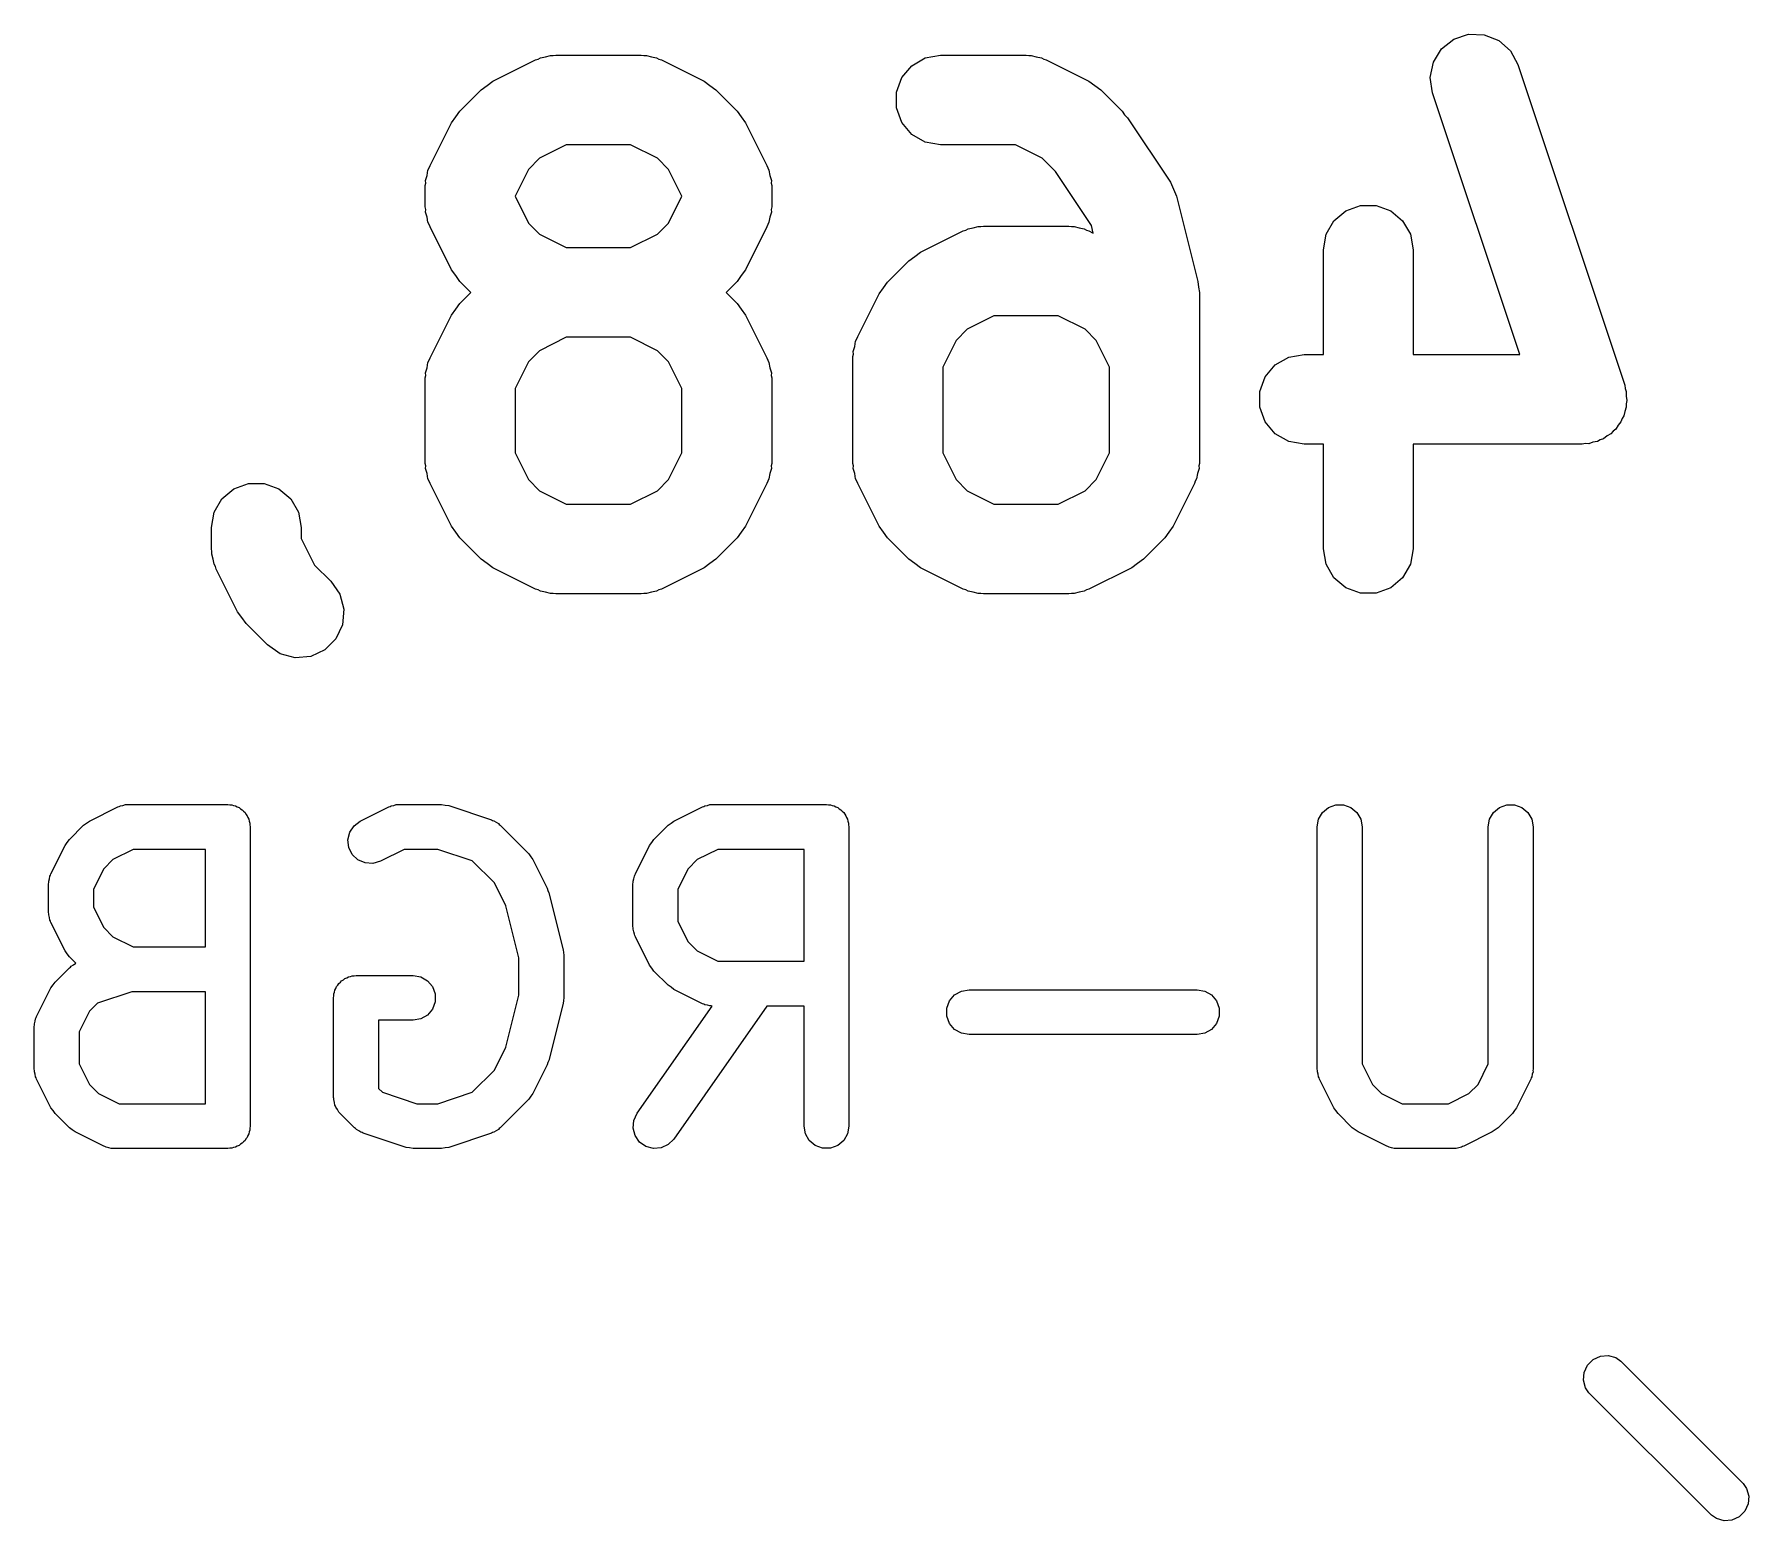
# Model space of a CAD drawing. Extents: x 0.6 to 53.4, y 0.6 to 44.7.
# Drawn here: x 47.65 to 53.38, y 18.67 to 23.64 of the extents above; entities that cross this region are included whole.
import ezdxf

# ---------------------------------------------------------------- set-up
doc = ezdxf.new("R2010")
doc.units = 0
doc.header["$MEASUREMENT"] = 0
doc.layers.add('BLACK', color=7, linetype='CONTINUOUS')

msp = doc.modelspace()

# ---------------------------------------------------------------- linework, layer by layer
at = {"layer": 'BLACK', "linetype": 'CONTINUOUS'}
for p, q in [((52.3499, 23.5924), (52.3907, 23.6248)), ((52.3907, 23.6248), (52.4401, 23.6412)), ((52.4401, 23.6412), (52.4922, 23.6398)), ((52.4922, 23.6398), (52.5407, 23.6207)), ((52.5407, 23.6207), (52.5796, 23.5861)), ((49.1808, 23.4842), (49.3236, 23.5556)), ((49.3236, 23.5556), (49.3319, 23.5581)), ((49.3319, 23.5581), (49.3394, 23.5624)), ((49.3394, 23.5624), (49.3567, 23.5654)), ((49.3567, 23.5654), (49.3736, 23.5704)), ((49.3736, 23.5704), (49.3822, 23.5699)), ((49.3822, 23.5699), (49.3907, 23.5714)), ((49.3907, 23.5714), (49.6764, 23.5714)), ((49.6764, 23.5714), (49.6849, 23.5699)), ((49.6849, 23.5699), (49.6936, 23.5704)), ((49.6936, 23.5704), (49.7104, 23.5654)), ((49.7104, 23.5654), (49.7277, 23.5624)), ((49.7277, 23.5624), (49.7352, 23.5581)), ((49.7352, 23.5581), (49.7435, 23.5556)), ((49.7435, 23.5556), (49.8864, 23.4842)), ((50.58, 23.5363), (50.6251, 23.5624)), ((50.6251, 23.5624), (50.6764, 23.5714)), ((50.6764, 23.5714), (50.9621, 23.5714)), ((50.9621, 23.5714), (50.9707, 23.5699)), ((50.9707, 23.5699), (50.9793, 23.5704)), ((50.9793, 23.5704), (50.9961, 23.5654)), ((50.9961, 23.5654), (51.0134, 23.5624)), ((51.0134, 23.5624), (51.0209, 23.5581)), ((51.0209, 23.5581), (51.0292, 23.5556)), ((51.0292, 23.5556), (51.1721, 23.4842)), ((52.3122, 23.497), (52.3226, 23.548)), ((52.3226, 23.548), (52.3499, 23.5924)), ((52.5796, 23.5861), (52.6044, 23.5403)), ((52.6044, 23.5403), (52.9616, 22.4689)), ((49.1615, 23.4699), (49.1808, 23.4842)), ((49.8864, 23.4842), (49.9056, 23.4699)), ((50.5287, 23.4475), (50.5465, 23.4964)), ((50.5465, 23.4964), (50.58, 23.5363)), ((51.1721, 23.4842), (51.1914, 23.4698)), ((52.3198, 23.4454), (52.3122, 23.497)), ((49.0704, 23.3846), (49.1418, 23.4561)), ((49.1418, 23.4561), (49.1615, 23.4699)), ((49.9056, 23.4699), (49.9253, 23.4561)), ((49.9253, 23.4561), (49.9968, 23.3846)), ((50.5287, 23.3954), (50.5287, 23.4475)), ((51.1914, 23.4698), (51.2111, 23.4561)), ((51.2111, 23.4561), (51.2825, 23.3846)), ((52.6112, 22.5714), (52.3198, 23.4454)), ((49.0566, 23.365), (49.0704, 23.3846)), ((49.9968, 23.3846), (50.0106, 23.365)), ((50.5465, 23.3464), (50.5287, 23.3954)), ((51.2825, 23.3846), (51.291, 23.3725)), ((51.291, 23.3725), (51.3012, 23.3618)), ((48.9708, 23.2028), (49.0423, 23.3457)), ((49.0423, 23.3457), (49.0566, 23.365)), ((50.0106, 23.365), (50.0249, 23.3457)), ((50.0249, 23.3457), (50.0963, 23.2028)), ((50.58, 23.3065), (50.5465, 23.3464)), ((51.3012, 23.3618), (51.4441, 23.1475)), ((49.4261, 23.2714), (49.3367, 23.2267)), ((49.641, 23.2714), (49.4261, 23.2714)), ((49.7304, 23.2267), (49.641, 23.2714)), ((50.6251, 23.2805), (50.58, 23.3065)), ((50.6764, 23.2714), (50.6251, 23.2805)), ((50.9267, 23.2714), (50.6764, 23.2714)), ((51.0161, 23.2267), (50.9267, 23.2714)), ((48.9684, 23.1945), (48.9708, 23.2028)), ((49.3367, 23.2267), (49.2997, 23.1897)), ((49.7674, 23.1897), (49.7304, 23.2267)), ((50.0963, 23.2028), (50.0988, 23.1945)), ((51.0599, 23.183), (51.0161, 23.2267)), ((48.955, 23.1357), (48.9565, 23.1442)), ((48.956, 23.1529), (48.961, 23.1697)), ((48.9565, 23.1442), (48.956, 23.1529)), ((48.961, 23.1697), (48.964, 23.187)), ((48.964, 23.187), (48.9684, 23.1945)), ((49.2997, 23.1897), (49.255, 23.1003)), ((49.8121, 23.1003), (49.7674, 23.1897)), ((50.0988, 23.1945), (50.1031, 23.187)), ((50.1031, 23.187), (50.1061, 23.1697)), ((50.1061, 23.1697), (50.1112, 23.1529)), ((50.1112, 23.1529), (50.1106, 23.1442)), ((50.1106, 23.1442), (50.1121, 23.1357)), ((51.1801, 23.0027), (51.0599, 23.183)), ((51.4441, 23.1475), (51.4544, 23.124)), ((48.955, 23.0643), (48.955, 23.1357)), ((49.255, 23.1003), (49.255, 23.0997)), ((49.255, 23.0997), (49.2997, 23.0103)), ((49.7674, 23.0103), (49.8121, 23.0997)), ((49.8121, 23.0997), (49.8121, 23.1003)), ((50.1121, 23.1357), (50.1121, 23.0643)), ((51.4544, 23.124), (51.4648, 23.1007)), ((51.4648, 23.1007), (51.5362, 22.815)), ((48.9565, 23.0558), (48.955, 23.0643)), ((48.956, 23.0471), (48.9565, 23.0558)), ((48.961, 23.0303), (48.956, 23.0471)), ((48.964, 23.013), (48.961, 23.0303)), ((50.1061, 23.0303), (50.1031, 23.013)), ((50.1112, 23.0471), (50.1061, 23.0303)), ((50.1121, 23.0643), (50.1106, 23.0558)), ((50.1106, 23.0558), (50.1112, 23.0471)), ((51.9901, 23.0178), (52.03, 23.0513)), ((52.03, 23.0513), (52.079, 23.0692)), ((52.079, 23.0692), (52.131, 23.0692)), ((52.131, 23.0692), (52.18, 23.0513)), ((52.18, 23.0513), (52.2199, 23.0178)), ((48.9684, 23.0055), (48.964, 23.013)), ((48.9708, 22.9972), (48.9684, 23.0055)), ((49.0423, 22.8543), (48.9708, 22.9972)), ((49.2997, 23.0103), (49.3367, 22.9733)), ((49.3367, 22.9733), (49.4261, 22.9286)), ((49.641, 22.9286), (49.7304, 22.9733)), ((49.7304, 22.9733), (49.7674, 23.0103)), ((50.0963, 22.9972), (50.0249, 22.8543)), ((50.0988, 23.0055), (50.0963, 22.9972)), ((50.1031, 23.013), (50.0988, 23.0055)), ((50.6093, 22.9127), (50.7522, 22.9842)), ((50.7522, 22.9842), (50.7605, 22.9866)), ((50.7605, 22.9866), (50.768, 22.991)), ((50.768, 22.991), (50.7853, 22.994)), ((50.7853, 22.994), (50.8021, 22.999)), ((50.8021, 22.999), (50.8108, 22.9985)), ((50.8108, 22.9985), (50.8193, 23)), ((50.8193, 23), (51.105, 23)), ((51.105, 23), (51.1135, 22.9985)), ((51.1135, 22.9985), (51.1221, 22.999)), ((51.1221, 22.999), (51.139, 22.994)), ((51.139, 22.994), (51.1563, 22.991)), ((51.1563, 22.991), (51.1638, 22.9866)), ((51.1638, 22.9866), (51.1721, 22.9842)), ((51.1721, 22.9842), (51.1865, 22.977)), ((51.1865, 22.977), (51.1801, 23.0027)), ((51.955, 22.9214), (51.964, 22.9727)), ((51.964, 22.9727), (51.9901, 23.0178)), ((52.2199, 23.0178), (52.246, 22.9727)), ((52.246, 22.9727), (52.255, 22.9214)), ((49.4261, 22.9286), (49.641, 22.9286)), ((50.59, 22.8984), (50.6093, 22.9127)), ((51.955, 22.5714), (51.955, 22.9214)), ((52.255, 22.9214), (52.255, 22.5714)), ((49.0566, 22.835), (49.0423, 22.8543)), ((50.0249, 22.8543), (50.0106, 22.835)), ((50.4989, 22.8132), (50.5704, 22.8846)), ((50.5704, 22.8846), (50.59, 22.8984)), ((49.0704, 22.8154), (49.0566, 22.835)), ((49.1072, 22.7786), (49.0704, 22.8154)), ((49.9968, 22.8154), (49.96, 22.7786)), ((50.0106, 22.835), (49.9968, 22.8154)), ((50.4851, 22.7935), (50.4989, 22.8132)), ((51.5362, 22.815), (51.5375, 22.7966)), ((51.5375, 22.7966), (51.5407, 22.7786)), ((49.0566, 22.7221), (49.0704, 22.7418)), ((49.0704, 22.7418), (49.1072, 22.7786)), ((49.96, 22.7786), (49.9968, 22.7418)), ((49.9968, 22.7418), (50.0106, 22.7221)), ((50.3994, 22.6314), (50.4708, 22.7742)), ((50.4708, 22.7742), (50.4851, 22.7935)), ((51.5407, 22.7786), (51.5407, 22.2071)), ((48.9708, 22.5599), (49.0423, 22.7028)), ((49.0423, 22.7028), (49.0566, 22.7221)), ((50.0106, 22.7221), (50.0249, 22.7028)), ((50.0249, 22.7028), (50.0963, 22.5599)), ((50.8547, 22.7), (50.7653, 22.6553)), ((51.0696, 22.7), (50.8547, 22.7)), ((51.159, 22.6553), (51.0696, 22.7)), ((49.4261, 22.6286), (49.3367, 22.5839)), ((49.641, 22.6286), (49.4261, 22.6286)), ((49.7304, 22.5839), (49.641, 22.6286)), ((50.3926, 22.6156), (50.3969, 22.6231)), ((50.3969, 22.6231), (50.3994, 22.6314)), ((50.7653, 22.6553), (50.7283, 22.6183)), ((51.196, 22.6183), (51.159, 22.6553)), ((49.3367, 22.5839), (49.2997, 22.5469)), ((49.7674, 22.5469), (49.7304, 22.5839)), ((50.3836, 22.5643), (50.3851, 22.5728)), ((50.3846, 22.5814), (50.3896, 22.5983)), ((50.3851, 22.5728), (50.3846, 22.5814)), ((50.3896, 22.5983), (50.3926, 22.6156)), ((50.7283, 22.6183), (50.6836, 22.5289)), ((51.2407, 22.5289), (51.196, 22.6183)), ((51.8394, 22.5624), (51.8907, 22.5714)), ((51.8907, 22.5714), (51.955, 22.5714)), ((52.255, 22.5714), (52.6112, 22.5714)), ((48.956, 22.51), (48.961, 22.5269)), ((48.9565, 22.5014), (48.956, 22.51)), ((48.961, 22.5269), (48.964, 22.5442)), ((48.964, 22.5442), (48.9684, 22.5517)), ((48.9684, 22.5517), (48.9708, 22.5599)), ((49.2997, 22.5469), (49.255, 22.4574)), ((49.8121, 22.4574), (49.7674, 22.5469)), ((50.0963, 22.5599), (50.0988, 22.5517)), ((50.0988, 22.5517), (50.1031, 22.5442)), ((50.1031, 22.5442), (50.1061, 22.5269)), ((50.1061, 22.5269), (50.1112, 22.51)), ((50.1112, 22.51), (50.1106, 22.5014)), ((50.3836, 22.2071), (50.3836, 22.5643)), ((50.6836, 22.5289), (50.6836, 22.2426)), ((51.2407, 22.2426), (51.2407, 22.5289)), ((51.7608, 22.4964), (51.7943, 22.5363)), ((51.7943, 22.5363), (51.8394, 22.5624)), ((48.955, 22.4929), (48.9565, 22.5014)), ((48.955, 22.2071), (48.955, 22.4929)), ((49.255, 22.4574), (49.255, 22.2426)), ((49.8121, 22.2426), (49.8121, 22.4574)), ((50.1106, 22.5014), (50.1121, 22.4929)), ((50.1121, 22.4929), (50.1121, 22.2071)), ((51.743, 22.4475), (51.7608, 22.4964)), ((52.9616, 22.4689), (52.9632, 22.4579)), ((52.9632, 22.4579), (52.967, 22.4475)), ((51.743, 22.3954), (51.743, 22.4475)), ((51.7608, 22.3464), (51.743, 22.3954)), ((52.967, 22.3954), (52.9618, 22.3811)), ((52.967, 22.4475), (52.967, 22.4323)), ((52.967, 22.4323), (52.9692, 22.4173)), ((52.9692, 22.4173), (52.967, 22.4065)), ((52.967, 22.4065), (52.967, 22.3954)), ((51.7943, 22.3065), (51.7608, 22.3464)), ((52.9492, 22.3464), (52.9394, 22.3348)), ((52.953, 22.3569), (52.9492, 22.3464)), ((52.9588, 22.3663), (52.953, 22.3569)), ((52.9618, 22.3811), (52.9588, 22.3663)), ((51.8394, 22.2805), (51.7943, 22.3065)), ((51.8907, 22.2714), (51.8394, 22.2805)), ((52.8706, 22.2805), (52.8557, 22.2778)), ((52.8802, 22.286), (52.8706, 22.2805)), ((52.8907, 22.2895), (52.8802, 22.286)), ((52.9026, 22.2989), (52.8907, 22.2895)), ((52.9157, 22.3065), (52.9026, 22.2989)), ((52.9228, 22.315), (52.9157, 22.3065)), ((52.9315, 22.3219), (52.9228, 22.315)), ((52.9394, 22.3348), (52.9315, 22.3219)), ((49.255, 22.2426), (49.2997, 22.1531)), ((49.7674, 22.1531), (49.8121, 22.2426)), ((50.6836, 22.2426), (50.7283, 22.1531)), ((51.196, 22.1531), (51.2407, 22.2426)), ((51.955, 22.2714), (51.8907, 22.2714)), ((51.955, 21.9214), (51.955, 22.2714)), ((52.8193, 22.2714), (52.255, 22.2714)), ((52.255, 22.2714), (52.255, 21.9214)), ((52.8302, 22.2734), (52.8193, 22.2714)), ((52.8413, 22.2731), (52.8302, 22.2734)), ((52.8557, 22.2778), (52.8413, 22.2731)), ((48.9565, 22.1986), (48.955, 22.2071)), ((48.956, 22.19), (48.9565, 22.1986)), ((48.961, 22.1731), (48.956, 22.19)), ((48.964, 22.1558), (48.961, 22.1731)), ((50.1061, 22.1731), (50.1031, 22.1558)), ((50.1112, 22.19), (50.1061, 22.1731)), ((50.1121, 22.2071), (50.1106, 22.1986)), ((50.1106, 22.1986), (50.1112, 22.19)), ((50.3851, 22.1986), (50.3836, 22.2071)), ((50.3846, 22.19), (50.3851, 22.1986)), ((50.3896, 22.1731), (50.3846, 22.19)), ((50.3926, 22.1558), (50.3896, 22.1731)), ((51.5347, 22.1731), (51.5317, 22.1558)), ((51.5397, 22.19), (51.5347, 22.1731)), ((51.5407, 22.2071), (51.5392, 22.1986)), ((51.5392, 22.1986), (51.5397, 22.19)), ((48.2758, 22.0893), (48.3157, 22.1228)), ((48.3157, 22.1228), (48.3647, 22.1406)), ((48.3647, 22.1406), (48.4168, 22.1406)), ((48.4168, 22.1406), (48.4657, 22.1228)), ((48.4657, 22.1228), (48.5056, 22.0893)), ((48.9684, 22.1484), (48.964, 22.1558)), ((48.9708, 22.1401), (48.9684, 22.1484)), ((49.0423, 21.9972), (48.9708, 22.1401)), ((49.2997, 22.1531), (49.3367, 22.1161)), ((49.3367, 22.1161), (49.4261, 22.0714)), ((49.641, 22.0714), (49.7304, 22.1161)), ((49.7304, 22.1161), (49.7674, 22.1531)), ((50.0963, 22.1401), (50.0249, 21.9972)), ((50.0988, 22.1483), (50.0963, 22.1401)), ((50.1031, 22.1558), (50.0988, 22.1483)), ((50.3969, 22.1483), (50.3926, 22.1558)), ((50.3994, 22.1401), (50.3969, 22.1483)), ((50.4708, 21.9972), (50.3994, 22.1401)), ((50.7283, 22.1531), (50.7653, 22.1161)), ((50.7653, 22.1161), (50.8547, 22.0714)), ((51.0696, 22.0714), (51.159, 22.1161)), ((51.159, 22.1161), (51.196, 22.1531)), ((51.5249, 22.1401), (51.4534, 21.9972)), ((51.5273, 22.1484), (51.5249, 22.1401)), ((51.5317, 22.1558), (51.5273, 22.1484)), ((48.2498, 22.0442), (48.2758, 22.0893)), ((48.5056, 22.0893), (48.5317, 22.0442)), ((49.4261, 22.0714), (49.641, 22.0714)), ((50.8547, 22.0714), (51.0696, 22.0714)), ((48.2407, 21.9929), (48.2498, 22.0442)), ((48.2407, 21.9214), (48.2407, 21.9929)), ((48.5317, 22.0442), (48.5407, 21.9929)), ((48.5407, 21.9929), (48.5407, 21.9568)), ((49.0566, 21.9779), (49.0423, 21.9972)), ((50.0249, 21.9972), (50.0106, 21.9779)), ((50.4851, 21.9779), (50.4708, 21.9972)), ((51.4534, 21.9972), (51.4391, 21.9779)), ((48.5407, 21.9568), (48.5854, 21.8674)), ((49.0704, 21.9582), (49.0566, 21.9779)), ((49.1418, 21.8868), (49.0704, 21.9582)), ((49.9968, 21.9582), (49.9253, 21.8868)), ((50.0106, 21.9779), (49.9968, 21.9582)), ((50.4989, 21.9582), (50.4851, 21.9779)), ((50.5704, 21.8868), (50.4989, 21.9582)), ((51.4254, 21.9582), (51.3539, 21.8868)), ((51.4391, 21.9779), (51.4254, 21.9582)), ((48.2422, 21.9129), (48.2407, 21.9214)), ((48.2417, 21.9043), (48.2422, 21.9129)), ((48.2467, 21.8874), (48.2417, 21.9043)), ((48.2498, 21.8701), (48.2467, 21.8874)), ((49.1615, 21.873), (49.1418, 21.8868)), ((49.9253, 21.8868), (49.9056, 21.873)), ((50.59, 21.873), (50.5704, 21.8868)), ((51.3539, 21.8868), (51.3342, 21.873)), ((51.964, 21.8701), (51.955, 21.9214)), ((52.255, 21.9214), (52.246, 21.8701)), ((48.2541, 21.8626), (48.2498, 21.8701)), ((48.2565, 21.8543), (48.2541, 21.8626)), ((48.328, 21.7115), (48.2565, 21.8543)), ((48.5854, 21.8674), (48.6396, 21.8132)), ((49.1808, 21.8587), (49.1615, 21.873)), ((49.3236, 21.7873), (49.1808, 21.8587)), ((49.8864, 21.8587), (49.7435, 21.7873)), ((49.9056, 21.873), (49.8864, 21.8587)), ((50.6093, 21.8587), (50.59, 21.873)), ((50.7522, 21.7873), (50.6093, 21.8587)), ((51.3149, 21.8587), (51.1721, 21.7873)), ((51.3342, 21.873), (51.3149, 21.8587)), ((51.9901, 21.825), (51.964, 21.8701)), ((52.03, 21.7915), (51.9901, 21.825)), ((52.2199, 21.825), (52.18, 21.7915)), ((52.246, 21.8701), (52.2199, 21.825)), ((48.6396, 21.8132), (48.6695, 21.7705)), ((48.6695, 21.7705), (48.683, 21.7202)), ((49.3319, 21.7848), (49.3236, 21.7873)), ((49.3394, 21.7805), (49.3319, 21.7848)), ((49.3567, 21.7774), (49.3394, 21.7805)), ((49.3736, 21.7724), (49.3567, 21.7774)), ((49.3822, 21.7729), (49.3736, 21.7724)), ((49.3907, 21.7714), (49.3822, 21.7729)), ((49.6764, 21.7714), (49.3907, 21.7714)), ((49.6849, 21.7729), (49.6764, 21.7714)), ((49.6936, 21.7724), (49.6849, 21.7729)), ((49.7104, 21.7774), (49.6936, 21.7724)), ((49.7277, 21.7805), (49.7104, 21.7774)), ((49.7352, 21.7848), (49.7277, 21.7805)), ((49.7435, 21.7873), (49.7352, 21.7848)), ((50.7605, 21.7848), (50.7522, 21.7873)), ((50.768, 21.7805), (50.7605, 21.7848)), ((50.7853, 21.7774), (50.768, 21.7805)), ((50.8021, 21.7724), (50.7853, 21.7774)), ((50.8108, 21.7729), (50.8021, 21.7724)), ((50.8193, 21.7714), (50.8108, 21.7729)), ((51.105, 21.7714), (50.8193, 21.7714)), ((51.1135, 21.7729), (51.105, 21.7714)), ((51.1221, 21.7724), (51.1135, 21.7729)), ((51.139, 21.7774), (51.1221, 21.7724)), ((51.1563, 21.7805), (51.139, 21.7774)), ((51.1638, 21.7848), (51.1563, 21.7805)), ((51.1721, 21.7873), (51.1638, 21.7848)), ((52.079, 21.7737), (52.03, 21.7915)), ((52.131, 21.7737), (52.079, 21.7737)), ((52.18, 21.7915), (52.131, 21.7737)), ((48.3423, 21.6922), (48.328, 21.7115)), ((48.683, 21.7202), (48.6785, 21.6683)), ((48.3561, 21.6725), (48.3423, 21.6922)), ((48.4275, 21.6011), (48.3561, 21.6725)), ((48.6785, 21.6683), (48.6564, 21.6211)), ((48.4702, 21.5712), (48.4275, 21.6011)), ((48.6564, 21.6211), (48.6196, 21.5843)), ((48.5205, 21.5577), (48.4702, 21.5712)), ((48.5724, 21.5623), (48.5205, 21.5577)), ((48.6196, 21.5843), (48.5724, 21.5623)), ((47.8331, 21.0121), (47.9284, 21.0597)), ((47.9284, 21.0597), (47.9325, 21.0609)), ((47.9325, 21.0609), (47.9363, 21.0631)), ((47.9363, 21.0631), (47.9449, 21.0646)), ((47.9449, 21.0646), (47.9533, 21.0671)), ((47.9533, 21.0671), (47.9576, 21.0669)), ((47.9576, 21.0669), (47.9619, 21.0676)), ((47.9619, 21.0676), (48.2952, 21.0676)), ((48.2952, 21.0676), (48.3017, 21.0665)), ((48.3017, 21.0665), (48.3083, 21.0665)), ((48.3083, 21.0665), (48.3144, 21.0642)), ((48.3144, 21.0642), (48.3209, 21.0631)), ((48.3209, 21.0631), (48.3266, 21.0598)), ((48.3266, 21.0598), (48.3327, 21.0576)), ((48.3327, 21.0576), (48.3378, 21.0534)), ((48.3378, 21.0534), (48.3434, 21.0501)), ((48.3434, 21.0501), (48.3477, 21.045)), ((48.3477, 21.045), (48.3527, 21.0408)), ((48.3527, 21.0408), (48.356, 21.0351)), ((48.356, 21.0351), (48.3602, 21.0301)), ((48.3602, 21.0301), (48.3624, 21.024)), ((48.3624, 21.024), (48.3657, 21.0183)), ((48.7379, 21.0121), (48.8331, 21.0597)), ((48.8331, 21.0597), (48.8373, 21.0609)), ((48.8373, 21.0609), (48.841, 21.0631)), ((48.841, 21.0631), (48.8497, 21.0646)), ((48.8497, 21.0646), (48.8581, 21.0671)), ((48.8581, 21.0671), (48.8624, 21.0669)), ((48.8624, 21.0669), (48.8667, 21.0676)), ((48.8667, 21.0676), (49.0095, 21.0676)), ((49.0095, 21.0676), (49.0214, 21.0655)), ((49.0214, 21.0655), (49.0332, 21.0638)), ((49.0332, 21.0638), (49.1761, 21.0162)), ((49.7855, 21.0121), (49.8807, 21.0597)), ((49.8807, 21.0597), (49.8849, 21.0609)), ((49.8849, 21.0609), (49.8886, 21.0631)), ((49.8886, 21.0631), (49.8973, 21.0646)), ((49.8973, 21.0646), (49.9057, 21.0671)), ((49.9057, 21.0671), (49.91, 21.0669)), ((49.91, 21.0669), (49.9143, 21.0676)), ((49.9143, 21.0676), (50.2952, 21.0676)), ((50.2952, 21.0676), (50.3017, 21.0665)), ((50.3017, 21.0665), (50.3083, 21.0665)), ((50.3083, 21.0665), (50.3144, 21.0642)), ((50.3144, 21.0642), (50.3209, 21.0631)), ((50.3209, 21.0631), (50.3266, 21.0598)), ((50.3266, 21.0598), (50.3327, 21.0576)), ((50.3327, 21.0576), (50.3378, 21.0534)), ((50.3378, 21.0534), (50.3434, 21.0501)), ((50.3434, 21.0501), (50.3477, 21.045)), ((50.3477, 21.045), (50.3527, 21.0408)), ((50.3527, 21.0408), (50.356, 21.0351)), ((50.356, 21.0351), (50.3602, 21.0301)), ((50.3602, 21.0301), (50.3624, 21.024)), ((50.3624, 21.024), (50.3657, 21.0183)), ((51.939, 21.0183), (51.9521, 21.0408)), ((51.9521, 21.0408), (51.972, 21.0576)), ((51.972, 21.0576), (51.9965, 21.0665)), ((51.9965, 21.0665), (52.0225, 21.0665)), ((52.0225, 21.0665), (52.047, 21.0576)), ((52.047, 21.0576), (52.067, 21.0408)), ((52.067, 21.0408), (52.08, 21.0183)), ((52.5105, 21.0183), (52.5235, 21.0408)), ((52.5235, 21.0408), (52.5435, 21.0576)), ((52.5435, 21.0576), (52.5679, 21.0665)), ((52.5679, 21.0665), (52.594, 21.0665)), ((52.594, 21.0665), (52.6185, 21.0576)), ((52.6185, 21.0576), (52.6384, 21.0408)), ((52.6384, 21.0408), (52.6514, 21.0183)), ((47.766, 20.9504), (47.8136, 20.998)), ((47.8136, 20.998), (47.8235, 21.0049)), ((47.8235, 21.0049), (47.8331, 21.0121)), ((48.3657, 21.0183), (48.3669, 21.0118)), ((48.3669, 21.0118), (48.3691, 21.0056)), ((48.3691, 21.0056), (48.3691, 20.9991)), ((48.3691, 20.9991), (48.3702, 20.9926)), ((48.3702, 20.9926), (48.3702, 19.9926)), ((48.6966, 20.9495), (48.7026, 20.9748)), ((48.7026, 20.9748), (48.717, 20.9966)), ((48.717, 20.9966), (48.7379, 21.0121)), ((49.1761, 21.0162), (49.1799, 21.0141)), ((49.1799, 21.0141), (49.1841, 21.013)), ((49.1841, 21.013), (49.1913, 21.0079)), ((49.1913, 21.0079), (49.199, 21.0037)), ((49.199, 21.0037), (49.2019, 21.0005)), ((49.2019, 21.0005), (49.2054, 20.998)), ((49.2054, 20.998), (49.3007, 20.9028)), ((49.7184, 20.9504), (49.766, 20.998)), ((49.766, 20.998), (49.7758, 21.0049)), ((49.7758, 21.0049), (49.7855, 21.0121)), ((50.3657, 21.0183), (50.3669, 21.0118)), ((50.3669, 21.0118), (50.3691, 21.0056)), ((50.3691, 21.0056), (50.3691, 20.9991)), ((50.3691, 20.9991), (50.3702, 20.9926)), ((50.3702, 20.9926), (50.3702, 19.9926)), ((51.9345, 20.9926), (51.939, 21.0183)), ((51.9345, 20.1831), (51.9345, 20.9926)), ((52.08, 21.0183), (52.0845, 20.9926)), ((52.0845, 20.9926), (52.0845, 20.2008)), ((52.506, 20.9926), (52.5105, 21.0183)), ((52.506, 20.2008), (52.506, 20.9926)), ((52.6514, 21.0183), (52.656, 20.9926)), ((52.656, 20.9926), (52.656, 20.1831)), ((47.7043, 20.8357), (47.752, 20.9309)), ((47.752, 20.9309), (47.7591, 20.9406)), ((47.7591, 20.9406), (47.766, 20.9504)), ((47.9796, 20.9176), (47.9111, 20.8834)), ((48.2202, 20.9176), (47.9796, 20.9176)), ((48.2202, 20.5914), (48.2202, 20.9176)), ((48.6995, 20.9236), (48.6966, 20.9495)), ((48.7112, 20.9003), (48.6995, 20.9236)), ((48.8844, 20.9176), (48.805, 20.8779)), ((48.9974, 20.9176), (48.8844, 20.9176)), ((49.1119, 20.8794), (48.9974, 20.9176)), ((49.6567, 20.8357), (49.7043, 20.9309)), ((49.7043, 20.9309), (49.7115, 20.9406)), ((49.7115, 20.9406), (49.7184, 20.9504)), ((49.932, 20.9176), (49.8635, 20.8834)), ((50.2202, 20.9176), (49.932, 20.9176)), ((50.2202, 20.5438), (50.2202, 20.9176)), ((47.8807, 20.853), (47.8464, 20.7844)), ((47.9111, 20.8834), (47.8807, 20.853)), ((48.7301, 20.8824), (48.7112, 20.9003)), ((48.754, 20.8721), (48.7301, 20.8824)), ((48.78, 20.8705), (48.754, 20.8721)), ((48.805, 20.8779), (48.78, 20.8705)), ((49.186, 20.8053), (49.1119, 20.8794)), ((49.3007, 20.9028), (49.3075, 20.8929)), ((49.3075, 20.8929), (49.3147, 20.8833)), ((49.3147, 20.8833), (49.3623, 20.7881)), ((49.8331, 20.853), (49.7988, 20.7844)), ((49.8635, 20.8834), (49.8331, 20.853)), ((47.6964, 20.8021), (47.6972, 20.8064)), ((47.6964, 20.7069), (47.6964, 20.8021)), ((47.6969, 20.8107), (47.6994, 20.8191)), ((47.6972, 20.8064), (47.6969, 20.8107)), ((47.6994, 20.8191), (47.701, 20.8278)), ((47.701, 20.8278), (47.7031, 20.8315)), ((47.7031, 20.8315), (47.7043, 20.8357)), ((49.2245, 20.7283), (49.186, 20.8053)), ((49.6488, 20.8021), (49.6496, 20.8064)), ((49.6488, 20.6593), (49.6488, 20.8021)), ((49.6493, 20.8107), (49.6518, 20.8191)), ((49.6496, 20.8064), (49.6493, 20.8107)), ((49.6518, 20.8191), (49.6533, 20.8278)), ((49.6533, 20.8278), (49.6555, 20.8315)), ((49.6555, 20.8315), (49.6567, 20.8357)), ((47.8464, 20.7844), (47.8464, 20.7246)), ((49.3623, 20.7881), (49.3647, 20.7802)), ((49.3647, 20.7802), (49.368, 20.7727)), ((49.368, 20.7727), (49.4156, 20.5822)), ((49.7988, 20.7844), (49.7988, 20.677)), ((47.6972, 20.7026), (47.6964, 20.7069)), ((47.6969, 20.6983), (47.6972, 20.7026)), ((47.6994, 20.6899), (47.6969, 20.6983)), ((47.701, 20.6813), (47.6994, 20.6899)), ((47.7031, 20.6775), (47.701, 20.6813)), ((47.7043, 20.6734), (47.7031, 20.6775)), ((47.8464, 20.7246), (47.8807, 20.6561)), ((49.2679, 20.5548), (49.2245, 20.7283)), ((49.7988, 20.677), (49.8331, 20.6085)), ((47.752, 20.5781), (47.7043, 20.6734)), ((47.8807, 20.6561), (47.9111, 20.6257)), ((47.9111, 20.6257), (47.9796, 20.5914)), ((49.6496, 20.655), (49.6488, 20.6593)), ((49.6493, 20.6507), (49.6496, 20.655)), ((49.6518, 20.6423), (49.6493, 20.6507)), ((49.6533, 20.6336), (49.6518, 20.6423)), ((49.6555, 20.6299), (49.6533, 20.6336)), ((49.6567, 20.6257), (49.6555, 20.6299)), ((49.7043, 20.5305), (49.6567, 20.6257)), ((47.7591, 20.5685), (47.752, 20.5781)), ((47.766, 20.5586), (47.7591, 20.5685)), ((47.9796, 20.5914), (48.2202, 20.5914)), ((49.4156, 20.5822), (49.4163, 20.5731)), ((49.4163, 20.5731), (49.4179, 20.564)), ((49.4179, 20.564), (49.4179, 20.4212)), ((49.8331, 20.6085), (49.8635, 20.5781)), ((49.8635, 20.5781), (49.932, 20.5438)), ((47.7184, 20.4742), (47.766, 20.5218)), ((47.7878, 20.5369), (47.766, 20.5586)), ((47.766, 20.5218), (47.7696, 20.5243)), ((47.7696, 20.5243), (47.7724, 20.5276)), ((47.7724, 20.5276), (47.7802, 20.5317)), ((47.7802, 20.5317), (47.7874, 20.5368)), ((47.7874, 20.5368), (47.7878, 20.5369)), ((49.2679, 20.4304), (49.2679, 20.5548)), ((49.7115, 20.5208), (49.7043, 20.5305)), ((49.7184, 20.511), (49.7115, 20.5208)), ((49.766, 20.4634), (49.7184, 20.511)), ((49.932, 20.5438), (50.2202, 20.5438)), ((47.6567, 20.3595), (47.7043, 20.4547)), ((47.7043, 20.4547), (47.7115, 20.4644)), ((47.7115, 20.4644), (47.7184, 20.4742)), ((48.6522, 20.4404), (48.6533, 20.4468)), ((48.6533, 20.4468), (48.6566, 20.4525)), ((48.6566, 20.4525), (48.6589, 20.4587)), ((48.6589, 20.4587), (48.6631, 20.4637)), ((48.6631, 20.4637), (48.6664, 20.4694)), ((48.6664, 20.4694), (48.6714, 20.4736)), ((48.6714, 20.4736), (48.6756, 20.4786)), ((48.6756, 20.4786), (48.6813, 20.4819)), ((48.6813, 20.4819), (48.6863, 20.4861)), ((48.6863, 20.4861), (48.6925, 20.4884)), ((48.6925, 20.4884), (48.6982, 20.4917)), ((48.6982, 20.4917), (48.7046, 20.4928)), ((48.7046, 20.4928), (48.7108, 20.4951)), ((48.7108, 20.4951), (48.7173, 20.4951)), ((48.7173, 20.4951), (48.7238, 20.4962)), ((48.7238, 20.4962), (48.9143, 20.4962)), ((48.9143, 20.4962), (48.9399, 20.4917)), ((48.9399, 20.4917), (48.9625, 20.4786)), ((48.9625, 20.4786), (48.9792, 20.4587)), ((48.9792, 20.4587), (48.9881, 20.4342)), ((49.7758, 20.4565), (49.766, 20.4634)), ((49.7855, 20.4493), (49.7758, 20.4565)), ((49.8807, 20.4017), (49.7855, 20.4493)), ((50.7458, 20.444), (50.7714, 20.4486)), ((50.7714, 20.4486), (51.5333, 20.4486)), ((51.5333, 20.4486), (51.559, 20.444)), ((47.8596, 20.4033), (47.8331, 20.3768)), ((47.9741, 20.4414), (47.8596, 20.4033)), ((48.2202, 20.4414), (47.9741, 20.4414)), ((48.2202, 20.0676), (48.2202, 20.4414)), ((48.6488, 20.4212), (48.6499, 20.4277)), ((48.6488, 20.0879), (48.6488, 20.4212)), ((48.6499, 20.4342), (48.6522, 20.4404)), ((48.6499, 20.4277), (48.6499, 20.4342)), ((48.9881, 20.4082), (48.9792, 20.3837)), ((48.9881, 20.4342), (48.9881, 20.4082)), ((49.2245, 20.2569), (49.2679, 20.4304)), ((49.4156, 20.403), (49.368, 20.2125)), ((49.4163, 20.4122), (49.4156, 20.403)), ((49.4179, 20.4212), (49.4163, 20.4122)), ((49.6624, 20.0356), (49.9132, 20.394)), ((50.0962, 20.3938), (49.7853, 19.9496)), ((49.8849, 20.4005), (49.8807, 20.4017)), ((49.8886, 20.3983), (49.8849, 20.4005)), ((49.8973, 20.3968), (49.8886, 20.3983)), ((49.9057, 20.3943), (49.8973, 20.3968)), ((49.91, 20.3946), (49.9057, 20.3943)), ((49.9132, 20.394), (49.91, 20.3946)), ((50.2202, 20.3938), (50.0962, 20.3938)), ((50.2202, 19.9926), (50.2202, 20.3938)), ((50.6976, 20.3866), (50.7065, 20.4111)), ((50.7065, 20.4111), (50.7232, 20.431)), ((50.7232, 20.431), (50.7458, 20.444)), ((51.559, 20.444), (51.5815, 20.431)), ((51.5815, 20.431), (51.5983, 20.4111)), ((51.5983, 20.4111), (51.6072, 20.3866)), ((47.6493, 20.3345), (47.6518, 20.3429)), ((47.6496, 20.3302), (47.6493, 20.3345)), ((47.6518, 20.3429), (47.6533, 20.3516)), ((47.6533, 20.3516), (47.6555, 20.3554)), ((47.6555, 20.3554), (47.6567, 20.3595)), ((47.8331, 20.3768), (47.7988, 20.3082)), ((48.9143, 20.3462), (48.7988, 20.3462)), ((48.7988, 20.3462), (48.7988, 20.1189)), ((48.9399, 20.3507), (48.9143, 20.3462)), ((48.9625, 20.3637), (48.9399, 20.3507)), ((48.9792, 20.3837), (48.9625, 20.3637)), ((50.6976, 20.3605), (50.6976, 20.3866)), ((50.7065, 20.3361), (50.6976, 20.3605)), ((50.7232, 20.3161), (50.7065, 20.3361)), ((51.5983, 20.3361), (51.5815, 20.3161)), ((51.6072, 20.3605), (51.5983, 20.3361)), ((51.6072, 20.3866), (51.6072, 20.3605)), ((47.6488, 20.326), (47.6496, 20.3302)), ((47.6488, 20.1831), (47.6488, 20.326)), ((47.7988, 20.3082), (47.7988, 20.2008)), ((50.7458, 20.3031), (50.7232, 20.3161)), ((50.7714, 20.2986), (50.7458, 20.3031)), ((51.5333, 20.2986), (50.7714, 20.2986)), ((51.559, 20.3031), (51.5333, 20.2986)), ((51.5815, 20.3161), (51.559, 20.3031)), ((49.186, 20.1799), (49.2245, 20.2569)), ((47.6496, 20.1788), (47.6488, 20.1831)), ((47.6493, 20.1745), (47.6496, 20.1788)), ((47.6518, 20.1661), (47.6493, 20.1745)), ((47.6533, 20.1574), (47.6518, 20.1661)), ((47.7988, 20.2008), (47.8331, 20.1323)), ((49.1119, 20.1058), (49.186, 20.1799)), ((49.3623, 20.1972), (49.3147, 20.1019)), ((49.3647, 20.205), (49.3623, 20.1972)), ((49.368, 20.2125), (49.3647, 20.205)), ((51.9353, 20.1788), (51.9345, 20.1831)), ((51.935, 20.1745), (51.9353, 20.1788)), ((51.9375, 20.1661), (51.935, 20.1745)), ((51.939, 20.1574), (51.9375, 20.1661)), ((52.0845, 20.2008), (52.1188, 20.1323)), ((52.4717, 20.1323), (52.506, 20.2008)), ((52.653, 20.1661), (52.6514, 20.1574)), ((52.6555, 20.1745), (52.653, 20.1661)), ((52.656, 20.1831), (52.6552, 20.1788)), ((52.6552, 20.1788), (52.6555, 20.1745)), ((47.6555, 20.1537), (47.6533, 20.1574)), ((47.6567, 20.1496), (47.6555, 20.1537)), ((47.7043, 20.0543), (47.6567, 20.1496)), ((47.8331, 20.1323), (47.8635, 20.1019)), ((48.7988, 20.1189), (48.8119, 20.1058)), ((48.8119, 20.1058), (48.9265, 20.0676)), ((48.9974, 20.0676), (49.1119, 20.1058)), ((51.9412, 20.1537), (51.939, 20.1574)), ((51.9424, 20.1496), (51.9412, 20.1537)), ((51.9901, 20.0543), (51.9424, 20.1496)), ((52.1188, 20.1323), (52.1492, 20.1019)), ((52.4413, 20.1019), (52.4717, 20.1323)), ((52.648, 20.1496), (52.6004, 20.0543)), ((52.6493, 20.1537), (52.648, 20.1496)), ((52.6514, 20.1574), (52.6493, 20.1537)), ((47.7115, 20.0447), (47.7043, 20.0543)), ((47.8635, 20.1019), (47.932, 20.0676)), ((47.932, 20.0676), (48.2202, 20.0676)), ((48.6494, 20.0846), (48.6488, 20.0879)), ((48.6491, 20.0813), (48.6494, 20.0846)), ((48.6516, 20.0719), (48.6491, 20.0813)), ((48.6533, 20.0622), (48.6516, 20.0719)), ((48.655, 20.0593), (48.6533, 20.0622)), ((48.6558, 20.0562), (48.655, 20.0593)), ((48.6615, 20.0481), (48.6558, 20.0562)), ((48.6664, 20.0396), (48.6615, 20.0481)), ((48.9265, 20.0676), (48.9974, 20.0676)), ((49.3007, 20.0824), (49.2054, 19.9872)), ((49.3075, 20.0923), (49.3007, 20.0824)), ((49.3147, 20.1019), (49.3075, 20.0923)), ((51.9972, 20.0447), (51.9901, 20.0543)), ((52.1492, 20.1019), (52.2177, 20.0676)), ((52.2177, 20.0676), (52.3728, 20.0676)), ((52.3728, 20.0676), (52.4413, 20.1019)), ((52.6004, 20.0543), (52.5933, 20.0447)), ((47.7184, 20.0348), (47.7115, 20.0447)), ((47.766, 19.9872), (47.7184, 20.0348)), ((48.3702, 19.9926), (48.3691, 19.9862)), ((48.6689, 20.0375), (48.6664, 20.0396)), ((48.6708, 20.0348), (48.6689, 20.0375)), ((48.7184, 19.9872), (48.6708, 20.0348)), ((49.6491, 19.9861), (49.6514, 20.012)), ((49.6514, 20.012), (49.6624, 20.0356)), ((50.2248, 19.967), (50.2202, 19.9926)), ((50.3702, 19.9926), (50.3657, 19.967)), ((52.0041, 20.0348), (51.9972, 20.0447)), ((52.0517, 19.9872), (52.0041, 20.0348)), ((52.5864, 20.0348), (52.5387, 19.9872)), ((52.5933, 20.0447), (52.5864, 20.0348)), ((47.7758, 19.9803), (47.766, 19.9872)), ((47.7855, 19.9732), (47.7758, 19.9803)), ((47.8807, 19.9255), (47.7855, 19.9732)), ((48.3378, 19.9319), (48.3327, 19.9277)), ((48.3434, 19.9352), (48.3378, 19.9319)), ((48.3477, 19.9402), (48.3434, 19.9352)), ((48.3527, 19.9444), (48.3477, 19.9402)), ((48.356, 19.9501), (48.3527, 19.9444)), ((48.3602, 19.9551), (48.356, 19.9501)), ((48.3624, 19.9613), (48.3602, 19.9551)), ((48.3657, 19.967), (48.3624, 19.9613)), ((48.3669, 19.9734), (48.3657, 19.967)), ((48.3691, 19.9796), (48.3669, 19.9734)), ((48.3691, 19.9862), (48.3691, 19.9796)), ((48.7219, 19.9847), (48.7184, 19.9872)), ((48.7248, 19.9815), (48.7219, 19.9847)), ((48.7325, 19.9773), (48.7248, 19.9815)), ((48.7397, 19.9723), (48.7325, 19.9773)), ((48.7439, 19.9711), (48.7397, 19.9723)), ((48.7477, 19.9691), (48.7439, 19.9711)), ((48.8906, 19.9215), (48.7477, 19.9691)), ((49.1761, 19.9691), (49.0332, 19.9215)), ((49.1799, 19.9711), (49.1761, 19.9691)), ((49.1841, 19.9723), (49.1799, 19.9711)), ((49.1913, 19.9773), (49.1841, 19.9723)), ((49.199, 19.9815), (49.1913, 19.9773)), ((49.2019, 19.9847), (49.199, 19.9815)), ((49.2054, 19.9872), (49.2019, 19.9847)), ((49.6558, 19.9609), (49.6491, 19.9861)), ((49.6708, 19.9396), (49.6558, 19.9609)), ((49.6921, 19.9246), (49.6708, 19.9396)), ((49.7668, 19.9312), (49.7432, 19.9202)), ((49.7853, 19.9496), (49.7668, 19.9312)), ((50.2378, 19.9444), (50.2248, 19.967)), ((50.2577, 19.9277), (50.2378, 19.9444)), ((50.3527, 19.9444), (50.3327, 19.9277)), ((50.3657, 19.967), (50.3527, 19.9444)), ((52.0616, 19.9803), (52.0517, 19.9872)), ((52.0712, 19.9732), (52.0616, 19.9803)), ((52.1665, 19.9255), (52.0712, 19.9732)), ((52.5193, 19.9732), (52.424, 19.9255)), ((52.5289, 19.9803), (52.5193, 19.9732)), ((52.5387, 19.9872), (52.5289, 19.9803)), ((47.8849, 19.9243), (47.8807, 19.9255)), ((47.8886, 19.9221), (47.8849, 19.9243)), ((47.8973, 19.9206), (47.8886, 19.9221)), ((47.9057, 19.9181), (47.8973, 19.9206)), ((47.91, 19.9184), (47.9057, 19.9181)), ((47.9143, 19.9176), (47.91, 19.9184)), ((48.2952, 19.9176), (47.9143, 19.9176)), ((48.3017, 19.9188), (48.2952, 19.9176)), ((48.3083, 19.9188), (48.3017, 19.9188)), ((48.3144, 19.921), (48.3083, 19.9188)), ((48.3209, 19.9221), (48.3144, 19.921)), ((48.3266, 19.9254), (48.3209, 19.9221)), ((48.3327, 19.9277), (48.3266, 19.9254)), ((48.9024, 19.9197), (48.8906, 19.9215)), ((48.9143, 19.9176), (48.9024, 19.9197)), ((49.0095, 19.9176), (48.9143, 19.9176)), ((49.0214, 19.9197), (49.0095, 19.9176)), ((49.0332, 19.9215), (49.0214, 19.9197)), ((49.7173, 19.9179), (49.6921, 19.9246)), ((49.7432, 19.9202), (49.7173, 19.9179)), ((50.2822, 19.9188), (50.2577, 19.9277)), ((50.3083, 19.9188), (50.2822, 19.9188)), ((50.3327, 19.9277), (50.3083, 19.9188)), ((52.1706, 19.9243), (52.1665, 19.9255)), ((52.1743, 19.9221), (52.1706, 19.9243)), ((52.183, 19.9206), (52.1743, 19.9221)), ((52.1914, 19.9181), (52.183, 19.9206)), ((52.1957, 19.9184), (52.1914, 19.9181)), ((52.2, 19.9176), (52.1957, 19.9184)), ((52.3905, 19.9176), (52.2, 19.9176)), ((52.3947, 19.9184), (52.3905, 19.9176)), ((52.399, 19.9181), (52.3947, 19.9184)), ((52.4075, 19.9206), (52.399, 19.9181)), ((52.4161, 19.9221), (52.4075, 19.9206)), ((52.4199, 19.9243), (52.4161, 19.9221)), ((52.424, 19.9255), (52.4199, 19.9243)), ((52.8264, 19.1697), (52.8376, 19.1937)), ((52.8376, 19.1937), (52.8563, 19.2124)), ((52.8563, 19.2124), (52.8803, 19.2236)), ((52.8803, 19.2236), (52.9066, 19.2259)), ((52.9066, 19.2259), (52.9322, 19.219)), ((52.9322, 19.219), (52.9484, 19.2077)), ((52.9484, 19.2077), (53.3577, 18.7984)), ((52.8241, 19.1434), (52.8264, 19.1697)), ((52.831, 19.1178), (52.8241, 19.1434)), ((52.8423, 19.1016), (52.831, 19.1178)), ((53.2516, 18.6923), (52.8423, 19.1016)), ((53.3577, 18.7984), (53.369, 18.7822)), ((53.3736, 18.7303), (53.3624, 18.7063)), ((53.369, 18.7822), (53.3759, 18.7566)), ((53.3759, 18.7566), (53.3736, 18.7303)), ((53.2678, 18.681), (53.2516, 18.6923)), ((53.2934, 18.6741), (53.2678, 18.681)), ((53.3197, 18.6764), (53.2934, 18.6741)), ((53.3437, 18.6876), (53.3197, 18.6764)), ((53.3624, 18.7063), (53.3437, 18.6876))]:
    msp.add_line(p, q, dxfattribs=at)

doc.saveas('drawing.dxf')
